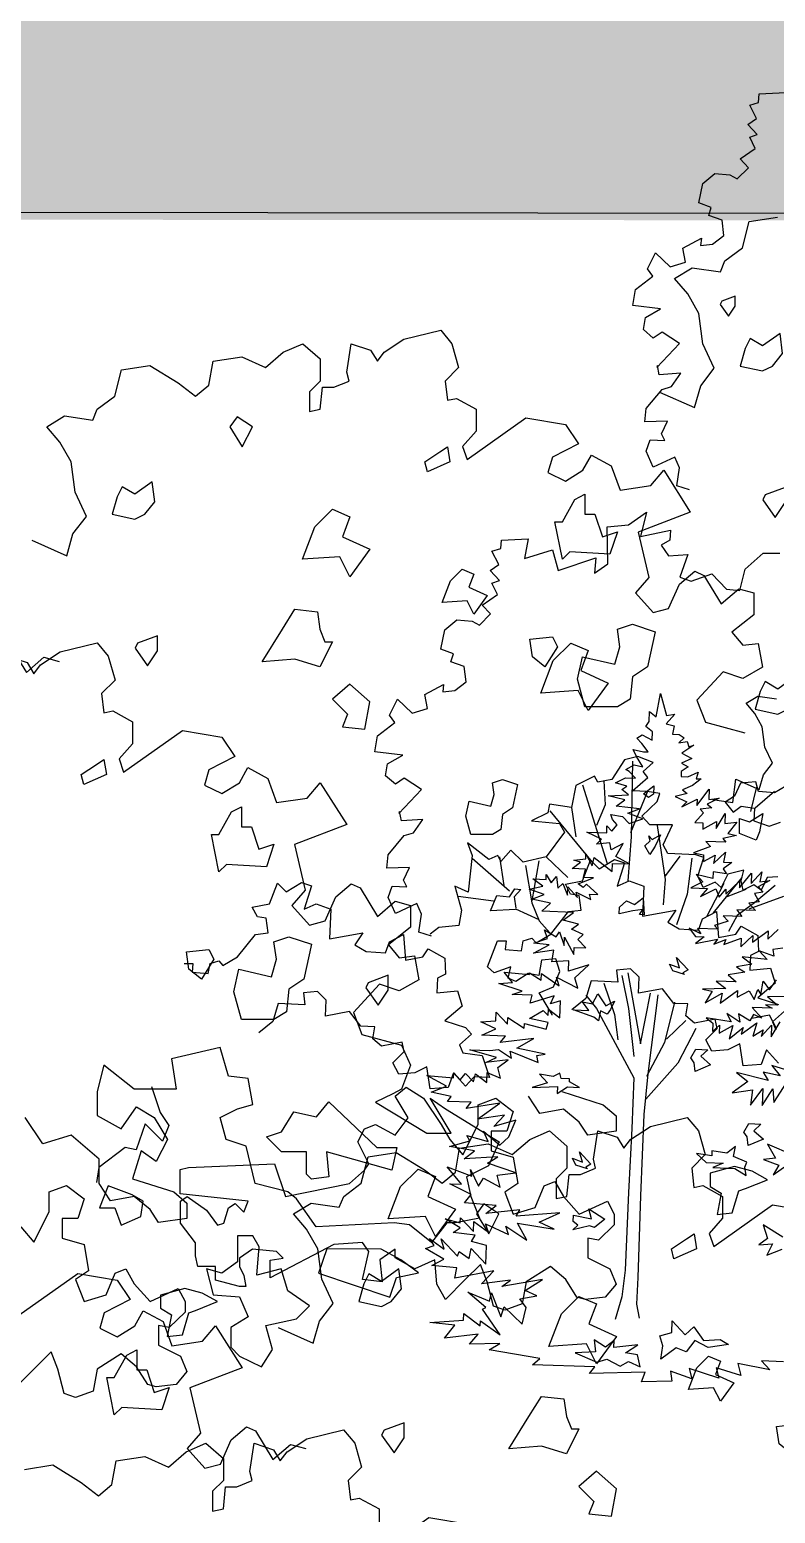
# Model space of a CAD drawing. Header units: inches. Extents: x 11.9 to 85.3, y 21.1 to 37.4.
# Drawn here: x 52.812 to 53.342, y 23.174 to 24.229 of the extents above; entities that cross this region are included whole.
import ezdxf

# ---------------------------------------------------------------- set-up
doc = ezdxf.new("R2010")
doc.units = ezdxf.units.IN
doc.header["$MEASUREMENT"] = 0
for name, color, linetype in [('CAY', 94, 'Continuous'), ('CAY-3', 61, 'Continuous'), ('Layer1', 7, 'Continuous')]:
    doc.layers.add(name, color=color, linetype=linetype)

# ---------------------------------------------------------------- blocks, each defined once
blk = doc.blocks.new('A$C76451831')
at = {"layer": 'CAY'}
for p, q in [((1022.3, 1839.6), (1033, 1881.5)), ((1033, 1881.5), (1077.8, 1888.5)), ((994.6, 1818.9), (1022.3, 1839.6)), ((987.6, 1801.8), (994.6, 1818.9)), ((915, 1791.2), (942.7, 1808.3)), ((935.7, 1767), (915, 1791.2)), ((942.7, 1808.3), (987.6, 1801.8)), ((3764, 1772.8), (3822.4, 1787)), ((3822.4, 1787), (3840.1, 1765.7)), ((953.4, 1735.8), (935.7, 1767)), ((3573, 1752.2), (3604.2, 1765.7)), ((3604.2, 1765.7), (3631.9, 1741.6)), ((3673.8, 1720.9), (3680.9, 1765.7)), ((3680.9, 1765.7), (3711.5, 1755.7)), ((3732.8, 1752.2), (3764, 1772.8)), ((3840.1, 1765.7), (3850.7, 1728)), ((3462.1, 1738), (3507.5, 1745.1)), ((3507.5, 1745.1), (3545.3, 1728)), ((3545.3, 1728), (3573, 1752.2)), ((3631.9, 1741.6), (3631.9, 1706.7)), ((3711.5, 1755.7), (3722.2, 1738)), ((3722.2, 1738), (3732.8, 1752.2)), ((959.8, 1687.4), (953.4, 1735.8)), ((3306.5, 1682.6), (3317.1, 1724.4)), ((3317.1, 1724.4), (3361.9, 1731.5)), ((3361.9, 1731.5), (3406.7, 1703.8)), ((3455.6, 1700.3), (3462.1, 1738)), ((3677.3, 1706.7), (3673.8, 1720.9)), ((3850.7, 1728), (3829.5, 1706.7)), ((3406.7, 1703.8), (3434.4, 1682.6)), ((3434.4, 1682.6), (3455.6, 1700.3)), ((3631.9, 1706.7), (3614.8, 1689.6)), ((3631.9, 1661.9), (3635.5, 1696.7)), ((3635.5, 1696.7), (3653.2, 1696.7)), ((3653.2, 1696.7), (3677.3, 1706.7)), ((3829.5, 1706.7), (3833, 1676.1)), ((977.5, 1649), (959.8, 1687.4)), ((3278.8, 1661.9), (3306.5, 1682.6)), ((3614.8, 1689.6), (3614.8, 1658.4)), ((3833, 1676.1), (3847.2, 1679)), ((3847.2, 1679), (3878.4, 1661.9)), ((956.3, 1621.3), (977.5, 1649)), ((3199.2, 1634.2), (3226.9, 1651.3)), ((3226.9, 1651.3), (3271.7, 1644.8)), ((3271.7, 1644.8), (3278.8, 1661.9)), ((3614.8, 1658.4), (3631.9, 1661.9)), ((3864.3, 1582.3), (3957.4, 1648.4)), ((3878.4, 1661.9), (3878.4, 1627.1)), ((3957.4, 1648.4), (4019.9, 1637.7)), ((3219.8, 1610), (3199.2, 1634.2)), ((3878.4, 1627.1), (3857.2, 1602.9)), ((4019.9, 1637.7), (4040.5, 1607.1)), ((890.9, 1611.3), (946.3, 1586.5)), ((946.3, 1586.5), (956.3, 1621.3)), ((3237.5, 1578.7), (3219.8, 1610)), ((3857.2, 1602.9), (3864.3, 1582.3)), ((4040.5, 1607.1), (3999.3, 1585.8)), ((3244, 1530.4), (3237.5, 1578.7)), ((3999.3, 1585.8), (3992.2, 1561.6)), ((4047.6, 1565.2), (4061.2, 1589.4)), ((4061.2, 1589.4), (4092.4, 1572.3)), ((3992.2, 1561.6), (4019.9, 1548.1)), ((4019.9, 1548.1), (4047.6, 1565.2)), ((4092.4, 1572.3), (4106.6, 1533.9)), ((4154.9, 1541), (4175.6, 1565.2)), ((4175.6, 1565.2), (4217.4, 1499.1)), ((2764.5, 1473.6), (2857.6, 1539.7)), ((2857.6, 1539.7), (2920.1, 1529)), ((2920.1, 1529), (2940.8, 1498.4)), ((3261.7, 1492), (3244, 1530.4)), ((4106.6, 1533.9), (4154.9, 1541)), ((2940.8, 1498.4), (2899.5, 1477.1)), ((3240.4, 1464.3), (3261.7, 1492)), ((4217.4, 1499.1), (4134.9, 1467.3)), ((2899.5, 1477.1), (2892.4, 1452.9)), ((2947.9, 1456.5), (2961.4, 1480.7)), ((2961.4, 1480.7), (2992.7, 1463.6)), ((2992.7, 1463.6), (3006.8, 1425.2)), ((3230.4, 1429.5), (3240.4, 1464.3)), ((4134.9, 1467.3), (4152, 1395.3)), ((2892.4, 1452.9), (2920.1, 1439.4)), ((2920.1, 1439.4), (2947.9, 1456.5)), ((3055.2, 1432.3), (3075.8, 1456.5)), ((3075.8, 1456.5), (3117.7, 1390.4)), ((3175, 1454.3), (3230.4, 1429.5)), ((3006.8, 1425.2), (3055.2, 1432.3)), ((3117.7, 1390.4), (3035.1, 1358.6)), ((4152, 1395.3), (4130.8, 1371.1)), ((4200.3, 1384.7), (4224.5, 1405.3)), ((4224.5, 1405.3), (4238.7, 1398.8)), ((4238.7, 1398.8), (4266.4, 1353.4)), ((4130.8, 1371.1), (4158.5, 1339.9)), ((4183.2, 1346.3), (4200.3, 1384.7)), ((4266.4, 1353.4), (4294.1, 1377.6)), ((4294.1, 1377.6), (4318.3, 1371.1)), ((4318.3, 1371.1), (4318.3, 1336.3)), ((3035.1, 1358.6), (3052.2, 1286.6)), ((4158.5, 1339.9), (4183.2, 1346.3)), ((4318.3, 1336.3), (4283.5, 1308.6)), ((4283.5, 1308.6), (4300.6, 1287.9)), ((3052.2, 1286.6), (3031, 1262.4)), ((4300.6, 1287.9), (4324.7, 1290.9)), ((4324.7, 1290.9), (4331.8, 1253.1)), ((4269.3, 1246.1), (4228, 1201.2)), ((4300.6, 1235.4), (4269.3, 1246.1)), ((4331.8, 1253.1), (4300.6, 1235.4)), ((4228, 1201.2), (4241.6, 1166.4)), ((4305.7, 1196), (4324.2, 1207.4)), ((4324.2, 1207.4), (4354.1, 1203)), ((4319.5, 1179.8), (4305.7, 1196)), ((4331.3, 1159), (4319.5, 1179.8)), ((4241.6, 1166.4), (4304.1, 1149.3)), ((4335.6, 1126.7), (4331.3, 1159)), ((4347.4, 1101.2), (4335.6, 1126.7)), ((4326.6, 1059.5), (4333.2, 1082.7)), ((4333.2, 1082.7), (4347.4, 1101.2)), ((4284.9, 1039.1), (4289.6, 1076)), ((4289.6, 1076), (4326.6, 1059.5)), ((4252.7, 1043.4), (4284.9, 1039.1)), ((4342.7, 701.7), (4314.8, 696.9)), ((4354.1, 680.8), (4342.7, 701.7)), ((3915.1, 501.1), (3898, 463.3)), ((3898, 463.3), (3863.2, 445.6)), ((3863.2, 445.6), (3870.3, 414.4)), ((3870.3, 414.4), (3883.8, 380.2)), ((3883.8, 380.2), (3846.1, 373.1)), ((3831.9, 373.1), (3807.8, 341.8)), ((3846.1, 373.1), (3831.9, 373.1))]:
    blk.add_line(p, q, dxfattribs=at)
for points in [[(4216, 1534.3), (4196, 1540.6), (4200.2, 1569.1), (4192.8, 1586), (4159, 1570.1), (4147.4, 1595.5), (4153.8, 1613.4), (4177, 1612.3), (4171.7, 1622.9), (4181.2, 1642.9), (4145.3, 1641.9), (4147.4, 1663), (4172.8, 1693.5), (4187.5, 1697.8), (4202.3, 1718.9), (4168.5, 1716.7), (4165.4, 1731.5), (4164.3, 1728.3), (4200.2, 1766.3), (4172.8, 1784.2), (4159, 1774.7), (4143.2, 1788.5), (4146.4, 1807.4), (4170.6, 1821.2), (4126.4, 1826.4), (4130.6, 1851.7), (4158, 1872.8), (4149.6, 1884.4), (4162.2, 1909.7), (4185.4, 1887.6), (4209.7, 1895), (4205.5, 1917.1), (4235, 1933), (4233.9, 1921.4), (4252.9, 1923.5), (4270.8, 1937.2), (4267.7, 1961.4), (4246.6, 1968.8), (4250.8, 1981.5), (4230.8, 1988.9), (4237.1, 2019.4), (4256.1, 2035.3), (4280.3, 2033.1), (4291.9, 2026.8), (4309.9, 2044.7), (4296.2, 2058.5), (4320.4, 2075.3), (4312, 2093.3), (4323.6, 2097.5), (4308.8, 2113.3), (4322.5, 2122.8), (4312, 2143.9), (4325.7, 2148.1), (4326.7, 2161.8), (4368.9, 2163.9)], [(530, 749.3), (509.9, 755.6), (514.2, 784.1), (506.8, 800.9), (473, 785.1), (461.4, 810.4), (467.7, 828.4), (490.9, 827.3), (485.7, 837.9), (495.2, 857.9), (459.3, 856.8), (461.4, 877.9), (486.7, 908.5), (501.5, 912.7), (516.3, 933.8), (482.5, 931.7), (479.3, 946.5), (478.3, 943.3), (514.2, 981.3), (486.7, 999.2), (473, 989.7), (457.2, 1003.4), (460.4, 1022.4), (484.6, 1036.1), (440.3, 1041.4), (444.5, 1066.7), (472, 1087.8), (463.5, 1099.4), (476.2, 1124.7), (499.4, 1102.6), (523.6, 1110), (519.4, 1132.1), (549, 1147.9), (547.9, 1136.3), (566.9, 1138.4), (584.8, 1152.1), (581.7, 1176.4), (560.6, 1183.8), (564.8, 1196.4), (544.7, 1203.8), (551.1, 1234.4), (570.1, 1250.2), (594.3, 1248.1), (605.9, 1241.8), (623.8, 1259.7), (610.1, 1273.4), (634.4, 1290.3), (625.9, 1308.2), (637.6, 1312.5), (622.8, 1328.3), (636.5, 1337.8), (625.9, 1358.9), (639.7, 1363.1), (640.7, 1376.8), (682.9, 1378.9), (677.6, 1347.3), (721.9, 1361), (730.4, 1328.3), (790.5, 1348.3), (788.4, 1324.1), (809.5, 1338.8), (808.4, 1397.9), (842.2, 1401.1), (870.6, 1421.1), (861.1, 1382.1), (908.6, 1392.6), (907.6, 1376.8), (893.8, 1368.4), (905.4, 1351.5), (936, 1353.6), (923.4, 1317.7), (941.3, 1311.4), (974, 1323), (997.2, 1298.7), (1018.3, 1296.6), (1026.7, 1330.4), (1055.2, 1355.7), (1081.6, 1355.7)], [(4363.9, 807.9), (4348, 805.8), (4349.9, 795.3), (4326.6, 803.8), (4339.3, 790.2), (4299.5, 794.3), (4315, 782.9), (4290.8, 778.7), (4304.1, 770.1), (4277.2, 765.6), (4290, 754.7), (4258.3, 755.8), (4273.8, 744.4), (4236.6, 743), (4252.3, 740.2), (4240.8, 721.6), (4268.1, 736.9), (4264.8, 720.7), (4292.2, 741.1), (4291.9, 730.6), (4310.8, 740.4), (4318.5, 727), (4324.5, 742.7), (4329.2, 734.8), (4332.6, 756), (4343, 742), (4354, 757.9)], [(4366.6, 730.8), (4339.9, 731.7), (4355.3, 717.6), (4336.8, 718.2), (4347, 712.9), (4315.3, 714), (4330.6, 697.1), (4317.6, 703), (4311.9, 692.8), (4293.7, 703.8), (4295.9, 690.6), (4275.1, 704.5), (4282.3, 691.1), (4242.7, 697.9), (4253.3, 689.4), (4252.8, 676.3), (4263.6, 686.3), (4263.1, 673.2), (4284.9, 685.6), (4279.1, 664.5), (4301.1, 682.3), (4298, 672), (4322.6, 689.7), (4316.4, 668.6), (4332.6, 678.5), (4329.6, 668.1), (4346.1, 686.1), (4345.4, 667.6), (4359.8, 691.1)], [(4375.7, 613), (4346.5, 622.2), (4359.6, 605.9), (4333, 611.8), (4340.7, 598.4), (4290.4, 611), (4308.5, 596.8), (4283.9, 579.1), (4316.2, 583.4), (4312.6, 559.5), (4332.1, 585.5), (4331.2, 558.8), (4348, 585), (4349.9, 563.6), (4369.6, 594.7)], [(4381.4, 479.5), (4339.5, 497.3), (4352.3, 475.6), (4333.6, 473.5), (4357.4, 464.5), (4348.7, 449), (4370.5, 464.1)], [(4363.8, 350.1), (4332.7, 369.7), (4339.7, 348.2), (4326.2, 337.8), (4347.6, 339.7), (4338.8, 321.5), (4363.1, 331)], [(4365, 152.8), (4330.2, 154), (4343.3, 140), (4292.9, 149.9), (4297.7, 131.1), (4258.2, 142.9), (4262.6, 126.9), (4215.6, 142.2), (4220, 125.7), (4186, 137.8), (4188.1, 121.8), (4140.1, 120.8), (4146.1, 136.4), (4058.1, 134.1), (4066.6, 144.6), (3967.9, 148.1), (3979.1, 158.1), (3899.4, 171.8), (3916.1, 181.6), (3868, 180.6), (3881.7, 196.4), (3828.5, 190.1), (3845, 210.9), (3805.3, 215), (3858.5, 218.6), (3858.8, 229), (3884.9, 209.5), (3885.2, 217.6), (3916.5, 195.2), (3888.5, 236.1), (3894, 238.6), (3865.5, 263.2), (3899.8, 248.8), (3902.6, 261.9), (3917.6, 224.2), (3923.1, 239.9), (3951.6, 212.6), (3957.9, 238.7), (3947.6, 252.6), (3974.4, 257.1), (3956.2, 265.5), (3983.5, 283.1), (3919.2, 272.2), (3932.7, 282.1), (3887.2, 276), (3906.5, 296.7), (3844.9, 285.2), (3848.2, 301.4), (3808.5, 305.5), (3827.4, 315.3), (3798.5, 332.2), (3812.3, 337.1), (3804.5, 348.3), (3827.9, 331.1), (3823.1, 347.6), (3848.9, 320), (3851.8, 327.6), (3867.3, 316.6), (3870.6, 332.4), (3893.7, 307.5), (3894.8, 337), (3871, 343.2), (3876.8, 353.5), (3842, 357.4), (3853.2, 365.2), (3829.6, 379.1), (3853.4, 372.9), (3853.7, 381), (3874.2, 359), (3874.8, 374.8), (3898.2, 358.2), (3893.2, 371.5), (3929.8, 354.3), (3925.3, 367.6), (3958.9, 345.2), (3944, 372.4), (4002.2, 362.7), (3978.5, 373.9), (4011.2, 388.7), (3941.7, 383.4), (3947.5, 393.6), (3893.8, 387.8), (3910.1, 400.4), (3860, 404.8), (3870.8, 417.6), (3837, 434.6), (3855.6, 434), (3832.5, 461.5), (3871.9, 447), (3869.5, 457.5), (3882.2, 430.8), (3890.3, 443.7), (3916.6, 429.6), (3911.8, 448.3), (3941.4, 452.3), (3896.6, 467.5), (3912.8, 477.3), (3859.7, 474.2), (3876, 486.8), (3836.3, 493.6), (3868.4, 502.9), (3863.7, 511.2), (3897.8, 501.9), (3890.2, 518), (3916.2, 495.8), (3930.2, 508.9), (3941.6, 535.3), (3906.8, 525.6), (3923.3, 543.6), (3880.5, 537.4), (3915.8, 562.4), (3862.5, 553.9), (3870.5, 564), (3833.4, 565.3), (3839.1, 573.3), (3807.2, 579.8), (3831.5, 589.4), (3800.4, 606.4), (3842.9, 602.6), (3843.1, 610.3), (3853.2, 599.5), (3861.7, 609.7), (3874.4, 596.1), (3877.5, 609.1), (3895.6, 595.3), (3896.2, 611.2), (3917.2, 602.3), (3912.8, 618.8), (3929.1, 631.3), (3894, 627.1), (3910.6, 634.7), (3868.4, 647.1), (3900.1, 646), (3913.8, 647.7), (3934.6, 633.9), (3932.3, 644.8), (3976.9, 627), (3974.6, 637.9), (3987.8, 640.2), (3942.8, 649.4), (3970.1, 664.8), (3916.4, 658.5), (3924.9, 668.7), (3887.8, 670), (3909.5, 680.1), (3885.8, 691.3), (3909.9, 693.2), (3910.4, 706.8), (3928.3, 687.6), (3928.7, 698), (3954.8, 681.2), (3955.1, 688.9), (3989.2, 680), (3992.3, 690.3), (3963.1, 696.8), (3984.8, 709.2), (3992.7, 701.2), (3993, 711.6), (4011.1, 697.8), (4012.1, 724.6), (3996, 719.7), (4001.9, 732.6), (3963.9, 720.8), (3967.1, 733.8), (3935.4, 734.9), (3951.4, 739.8), (3914.7, 752), (3936, 753.5), (3923, 770.3), (3962.8, 766.2), (3962.9, 768.9), (3981.5, 757.4), (3981.9, 768.2), (4010.2, 748.6), (4005.7, 761.9), (4039.5, 744.9), (4034.6, 760.9), (4056.7, 781.5), (4024.6, 771.7), (4025.2, 788), (3998.4, 786.2), (4001.7, 804.7), (3969.4, 800.4), (3993.9, 813.1), (3970, 816.2), (3991.5, 823.6), (3986.5, 837), (4005.2, 825.9), (4010.4, 833.9), (4017.9, 812.3), (4018.3, 825.4), (4033.2, 798.2), (4033.6, 809), (4052.2, 808.4), (4039.5, 822), (4047.9, 829.8), (4029.6, 838.2), (4040.3, 846), (4016.5, 852.2), (4032.8, 864.8), (3982.6, 866.6), (3996.2, 879.2), (3966.9, 885.7), (3986.2, 893.2), (3962.5, 901.7), (3984, 906.4), (3968.1, 917.8), (3989.3, 917.1), (3989.6, 924.8), (3997.3, 911.4), (4005.8, 921.5), (4007.9, 902.9), (4015.9, 910.7), (4023.4, 891.9), (4023.8, 905), (4039.1, 888.6), (4036.7, 896.9), (4060.3, 885.2), (4057.8, 893.4), (4071.4, 892.9), (4053.4, 909.4), (4047.8, 904.2), (4039.8, 909.9), (4064.2, 919.5), (4048.4, 920), (4051.5, 933.5), (4030.3, 934.3), (4043.8, 944.2), (4033.4, 947.3), (4052.1, 949.4), (4052.4, 957.5), (4062.1, 938.6), (4065.3, 951.6), (4094, 929.3), (4094.4, 942.4), (4120.7, 941.5), (4099.8, 953.1), (4111.4, 974), (4092.5, 963.8), (4090.1, 974.8), (4068.8, 972.8), (4077.2, 980.7), (4053.6, 991.9), (4085.3, 990.8), (4085.6, 1001.7), (4093.5, 993.3), (4101.6, 1003.4), (4094.2, 1011.8), (4091.7, 1020.1), (4110.2, 1016.7), (4120.7, 1005.5), (4142.2, 1012.9), (4118.5, 1021.8), (4137.3, 1028.9), (4100.3, 1032.9), (4113.8, 1043.3), (4087.3, 1049.2), (4119.5, 1050.8), (4109, 1059.4), (4117.3, 1064.5), (4098.9, 1070.1), (4115, 1077.7), (4130.9, 1077.2), (4120.8, 1088), (4115.5, 1090.9), (4128.9, 1098.6), (4142.4, 1095.4), (4132.1, 1111.6), (4127, 1122.6), (4143.2, 1119.4), (4150.9, 1119.1), (4141, 1132.6), (4133.1, 1141), (4141.4, 1146.2), (4157, 1137.5), (4157.5, 1150.6), (4147.3, 1159.1), (4152.6, 1167.1), (4153.1, 1182.9), (4163.7, 1174.4), (4170.5, 1211.8), (4179.7, 1176.6), (4192.9, 1178.8), (4179.2, 1163.4), (4192.2, 1160.3), (4189.5, 1147.2), (4199.9, 1146.8), (4207.9, 1141.1), (4199.4, 1133.3), (4212.7, 1135.5), (4215.1, 1127.3), (4223.3, 1129.7), (4204.3, 1117.2), (4219.9, 1108.5), (4203.8, 1101.4), (4214, 1095.6), (4203.3, 1087.8), (4203, 1080.1), (4213.4, 1079.7), (4230, 1086.9), (4226.9, 1076.5), (4234.6, 1076.3), (4221.1, 1065.9), (4205, 1058.7), (4212.5, 1053), (4193.8, 1048.2), (4212, 1039.9), (4204.1, 1032), (4228.5, 1044.3), (4228.1, 1033.9), (4247.6, 1060), (4247.1, 1043.7), (4263, 1045.8), (4244.1, 1036.1), (4251.6, 1030.3), (4232.9, 1028.3), (4238.2, 1022.7), (4224.5, 1007.3), (4237.6, 1006.8), (4237.3, 996.4), (4259, 1008.8), (4258.6, 997.9), (4272.6, 1021.5), (4272, 1005.6), (4291.1, 1007.7), (4276.9, 989.6), (4290.4, 986.4), (4268.9, 981.7), (4273.7, 976.1), (4242, 977.2), (4249.5, 969.2), (4222.8, 959.3), (4238.6, 956), (4238.2, 945.6), (4257.1, 955.4), (4254, 942.3), (4273.2, 960.2), (4269.9, 944.5), (4283.5, 944), (4269.5, 933.6), (4274.7, 925.7), (4253.5, 929.2), (4253.1, 918.3), (4226.6, 924.7), (4237.1, 913.4), (4218.2, 903.7), (4244.9, 902.7), (4233.5, 890), (4258, 902.3), (4263, 889), (4273.8, 901.7), (4273.5, 893.6), (4295.6, 914.1), (4295.2, 903.7), (4314.6, 927.1), (4314, 910.8), (4331, 929.2), (4327.7, 913), (4343.6, 915.2), (4324.7, 905.4), (4332.1, 897), (4318.9, 894.7), (4326.6, 881.3), (4310.2, 879.2), (4320.7, 867.9), (4291.3, 868.9), (4299.1, 858.2), (4269.6, 859.3), (4277.5, 850.8), (4256, 843.9), (4261.2, 838.3), (4229.1, 839.4), (4234.2, 831), (4215.9, 839.8), (4225.9, 826.3), (4239.5, 825.9), (4225.5, 815.5), (4260.6, 822.4), (4254.9, 814.4), (4273.8, 821.9), (4270.8, 813.9), (4297.8, 823.8), (4297.4, 810.2), (4316.6, 828.2), (4316.2, 817.7), (4340.9, 835.5), (4340.4, 822.3), (4356.8, 837.6)], [(1109, 997.1), (1073.1, 976), (1047.8, 978.1), (1043.6, 993.9), (1019.3, 991.8), (1009.9, 970.7), (995.1, 961.2), (1007.7, 945.4), (1020.4, 954.9), (1041.5, 951.8), (1040.4, 931.7), (1064.7, 923.3), (1082.6, 929.6)], [(1078.4, 843.1), (1061.5, 842.1), (1052, 822), (1040.4, 830.5), (1023.6, 822), (1020.4, 836.8), (1024.6, 853.7), (999.3, 847.3), (988.8, 826.2), (979.3, 834.7), (960.3, 826.2), (951.8, 844.2), (961.3, 873.7), (948.7, 877.9), (904.4, 880), (897, 893.7), (911.8, 925.4), (875.9, 925.4), (863.3, 939.1), (887.5, 962.3), (891.7, 975), (871.7, 978.1), (848.5, 979.2), (872.7, 1000.3), (865.4, 1009.8), (881.2, 1024.5), (856.9, 1034), (835.8, 1028.7), (815.8, 997.1), (793.6, 992.9), (788.4, 1002.4), (758.8, 987.6), (751.5, 952.8), (716.7, 958.1), (714.5, 944.4), (688.2, 931.7), (732.5, 927.5), (740.9, 913.8), (711.4, 874.8), (675.5, 866.3), (655.5, 885.3), (639.7, 867.4), (635.4, 876.9), (620.7, 870.5), (586.9, 896.9), (594.3, 876.9), (588, 818.9), (566.9, 828.4), (577.4, 790.4), (573.2, 766.1), (541.6, 763), (527.9, 752.4)], [(848.5, 1026.6), (846.4, 906.4), (841.1, 836.8)], [(769.4, 988.7), (808.4, 864.2)], [(803.1, 995), (805.2, 957), (791.5, 924.3)], [(871.7, 977.1), (845.3, 912.7)], [(1044.7, 985.5), (1035.2, 946.5)], [(1073.1, 978.1), (1042.6, 951.8)], [(717.7, 947.5), (784.2, 866.3)], [(751.5, 952.8), (758.8, 906.4)], [(887.5, 924.3), (900.2, 838.9), (897, 798.8)], [(594.3, 872.7), (653.4, 821)], [(634.4, 741.9), (648.1, 741.9), (647, 728.2), (672.4, 726.1), (675.5, 741.9), (689.2, 746.1), (695.6, 738.7), (718.8, 752.4), (747.2, 788.3), (767.3, 790.4), (764.1, 813.6), (750.4, 815.7), (742, 831.5), (769.4, 836.8), (782, 869.5), (795.8, 855.8), (820, 870.5), (835.8, 865.3), (824.2, 828.4), (843.2, 836.8), (866.4, 828.4), (864.3, 780.9), (917, 790.4), (904.4, 771.4), (922.3, 760.9), (952.9, 758.7), (959.2, 776.7), (981.4, 788.3), (984.5, 747.1), (1012, 752.4), (1020.4, 765.1), (1046.8, 750.3), (1047.8, 725), (1035.2, 718.7), (1034.1, 695.5), (1066.8, 698.6), (1074.2, 674.4), (1046.8, 651.2), (1079.5, 640.6)], [(1089, 630.1), (1070, 613.2), (1075.2, 600.5)], [(1079.5, 547.8), (1060.5, 568.9), (1052, 545.7), (1023.6, 543.6), (1018.3, 578.4), (999.3, 568.9), (974, 566.8), (964.5, 584.7), (982.4, 602.7), (979.3, 617.4), (946.6, 611.1), (932.9, 622.7), (936, 641.7), (913.9, 642.7), (895.9, 665.9), (858, 658.6), (859, 683.9), (845.3, 697.6), (823.2, 695.5), (825.3, 676.5), (783.1, 678.6), (774.7, 650.1), (752.5, 632.2)], [(637.6, 874.8), (644.9, 829.4)], [(711.4, 874.8), (746.2, 842.1)], [(923.4, 875.8), (899.1, 843.1)], [(942.4, 872.7), (935, 815.7), (918.1, 767.2)], [(678.7, 861.1), (689.2, 802), (700.8, 773.5), (717.7, 754.5)], [(699.8, 868.4), (689.2, 805.2)], [(662.9, 791.4), (623.8, 789.3), (633.3, 813.6), (653.4, 811.5), (661.8, 824.1), (671.3, 823.1), (660.8, 811.5), (663.9, 793.6)], [(993, 832.6), (965.6, 779.8)], [(1021.5, 842.1), (976.1, 786.2)], [(1027.8, 823.1), (995.1, 810.4)], [(1074.2, 829.4), (1041.5, 802), (1014.1, 782), (1000.4, 756.6)], [(572.2, 812.5), (628.1, 805.2)], [(1033.1, 792.5), (1087.9, 812.5)], [(662.9, 792.5), (699.8, 775.6)], [(720.9, 623.7), (720.9, 624.8), (700.8, 659.6), (723, 669.1), (733.5, 693.4), (727.2, 713.4), (704, 711.3), (699.8, 687), (682.9, 690.2), (663.9, 677.5), (651.3, 682.8), (655.5, 700.7), (629.1, 691.2), (618.6, 700.7), (634.4, 741.9)], [(831.6, 687), (842.2, 634.3), (850.6, 558.4)], [(841.1, 691.2), (861.1, 578.4), (877, 658.6)], [(803.1, 674.4), (820, 624.8), (825.3, 584.7)], [(774.7, 655.4), (791.5, 634.3), (850.6, 524.6), (847.4, 444.5), (842.2, 343.2), (836.9, 219.8), (831.6, 177.6), (821.1, 141.8)], [(888.6, 656.4), (872.7, 530.9), (866.4, 466.6), (861.1, 337.9), (856.9, 208.2), (854.8, 166), (859, 143.9)], [(914.9, 644.8), (899.1, 580.5), (870.6, 526.7)], [(932.9, 615.3), (902.3, 585.8)], [(948.7, 602.7), (920.2, 547.8), (869.6, 490.9)]]:
    blk.add_lwpolyline(points, dxfattribs=at)
for points in [[(4267.5, 1833.2), (4264.9, 1827.9), (4278.1, 1809.4), (4288.7, 1825.2), (4288.7, 1841.1)], [(1085.8, 1672.3), (1081.8, 1704), (1054.1, 1684.2), (1034.3, 1696), (1026.4, 1680.2), (1018.5, 1652.5), (1054.1, 1644.6), (1069.9, 1652.5)], [(3524.3, 1634.1), (3500.5, 1649.9), (3488.6, 1634.1), (3508.4, 1602.4)], [(3821.2, 1594.5), (3833.1, 1602.4), (3837, 1578.6), (3801.4, 1562.8), (3797.4, 1578.6)], [(3369.9, 1515.3), (3365.9, 1547), (3338.2, 1527.2), (3318.4, 1539), (3310.5, 1523.2), (3302.6, 1495.5), (3338.2, 1487.6), (3354, 1495.5)], [(4035, 1519.2), (4050.8, 1527.2), (4050.8, 1495.5), (4066.6, 1495.5), (4078.5, 1459.8), (4102.3, 1467.8), (4090.4, 1432.1), (4027.1, 1436.1), (4015.2, 1424.2), (4003.3, 1483.6), (4015.2, 1483.6)], [(3623.3, 1475.7), (3651, 1503.4), (3678.7, 1491.5), (3666.8, 1459.8), (3710.3, 1440), (3678.7, 1396.5), (3662.8, 1428.1), (3603.5, 1424.2)], [(1058.5, 1448.2), (1054.5, 1440.3), (1074.3, 1412.6), (1090.2, 1436.3), (1090.2, 1460.1)], [(2935.2, 1410.5), (2951, 1418.5), (2951, 1386.8), (2966.9, 1386.8), (2978.8, 1351.1), (3002.5, 1359.1), (2990.6, 1323.4), (2927.3, 1327.4), (2915.4, 1315.5), (2903.5, 1374.9), (2915.4, 1374.9)], [(3837.8, 1390.3), (3856.3, 1408.8), (3874.8, 1400.9), (3866.9, 1379.8), (3895.9, 1366.6), (3874.8, 1337.5), (3864.2, 1358.6), (3824.6, 1356)], [(3571.8, 1313.3), (3591.6, 1345), (3627.2, 1341), (3631.2, 1313.3), (3639.1, 1293.5), (3651, 1293.5), (3631.2, 1253.9), (3591.6, 1265.8), (3540.1, 1261.8)], [(4038.9, 1234.1), (4046.9, 1269.7), (4098.3, 1257.8), (4106.2, 1285.6), (4102.3, 1313.3), (4126, 1321.2), (4161.7, 1309.3), (4149.8, 1253.9), (4126, 1238), (4122.1, 1202.4), (4102.3, 1190.5), (4050.8, 1190.5)], [(3342.6, 1291.2), (3338.7, 1283.3), (3358.5, 1255.6), (3374.3, 1279.3), (3374.3, 1303.1)], [(3967.7, 1269.7), (3963.7, 1297.4), (3999.3, 1301.4), (4007.3, 1285.6), (3987.5, 1253.9)], [(3702.4, 1154.9), (3710.3, 1198.4), (3678.7, 1226.2), (3651, 1202.4), (3674.7, 1178.6), (3666.8, 1158.8)], [(722.8, 1185.8), (750.5, 1213.5), (778.2, 1201.7), (766.3, 1170), (809.9, 1150.2), (778.2, 1106.6), (762.4, 1138.3), (703, 1134.3)], [(1109.9, 1128.8), (1106, 1160.5), (1078.3, 1140.7), (1058.5, 1152.6), (1050.5, 1136.7), (1042.6, 1109), (1078.3, 1101.1), (1094.1, 1109)], [(3862.3, 1017), (3867.6, 1040.8), (3901.9, 1032.9), (3907.2, 1051.4), (3904.5, 1069.8), (3920.4, 1075.1), (3944.1, 1067.2), (3936.2, 1030.2), (3920.4, 1019.7), (3917.7, 995.9), (3904.5, 988), (3870.2, 988)], [(4143.6, 1052.7), (4159.9, 1065.3), (4159.5, 1052.2), (4151.1, 1047)], [(4295.5, 989.9), (4295.5, 1013.7), (4311.3, 1008.4), (4332.5, 1021.6), (4327.2, 992.6), (4321.9, 979.4)], [(4145.7, 970.1), (4154.1, 978), (4151.7, 985.8), (4156.9, 980.2), (4170.4, 987.9), (4162, 969.6), (4153.4, 956.7)], [(4144.6, 860.9), (4136.9, 861.2), (4142.2, 869.2), (4126.3, 867), (4104.8, 862.3), (4105.2, 873.2), (4116.4, 883.2), (4129.3, 877.3), (4142.8, 887.7)], [(4208.2, 766.2), (4189.8, 772.3), (4184.7, 782.9), (4200.4, 776.9), (4195.5, 793.4), (4213.9, 773.7), (4205.6, 769)], [(4064.6, 698.7), (4032.9, 710.2), (4056.9, 709.4), (4046.9, 723.3), (4062.7, 720.1), (4070.9, 735.6), (4083.8, 716.6), (4097.3, 724.3), (4091.3, 710.9), (4086.1, 703.4), (4075.4, 708.7), (4072.1, 693)], [(4223.4, 626.6), (4218.2, 634.5), (4226.4, 647.8), (4245.4, 647.1), (4234.2, 636.7), (4249.6, 623), (4225.2, 612.9)], [(4013.2, 601.7), (4010.8, 609.9), (4000.2, 604.8), (3978.6, 608.3), (3991.7, 594.7), (3967.4, 587.4), (4007.3, 588.7), (4006.9, 577.9), (4023.2, 588.2), (4042.2, 587.5), (4026.2, 596.2), (4026.3, 601.2)], [(4307.3, 508.9), (4302.2, 516.8), (4310.3, 530.1), (4329.4, 529.4), (4318.1, 518.9), (4333.5, 505.2), (4309.1, 495.2)], [(4054.6, 458.4), (4036.2, 464.5), (4031.1, 475.1), (4046.8, 469.1), (4041.9, 485.6), (4060.3, 465.9), (4052, 461.2)], [(4303.8, 461), (4306.8, 469), (4285.8, 477.9), (4289, 493.7), (4275.1, 483.3), (4251.6, 486.8), (4251.4, 479.1), (4227.5, 482.7), (4242.8, 468.5), (4269.5, 467.6), (4253, 460.5), (4287.8, 459.2), (4306, 447.7)], [(1037.6, 376.9), (1009.9, 384), (971.5, 373.4), (971.5, 352.7), (988.6, 342.1), (982.2, 307.9), (1006.3, 310.8), (1016.4, 345.6), (1027, 349.2), (1061.8, 363.3)], [(4032, 374.8), (4032.4, 385.2), (4061.2, 379.2), (4056.8, 395.2), (4082.5, 378.5), (4066.1, 365.4), (4058.1, 368.4), (4031.6, 361.7), (4039.5, 369.1)], [(4174.2, 178.1), (4169.4, 194.1), (4188.1, 198.9), (4188.8, 217.4), (4209.3, 195.4), (4222.9, 208.1), (4238.4, 186.2), (4264.8, 188), (4278.1, 179.9), (4245.8, 175.6), (4224.8, 186.7), (4211.1, 168.6), (4195.4, 174.6), (4170.8, 156.9)], [(4138.2, 144.9), (4133.9, 163.6), (4114.9, 167), (4134.4, 179.5), (4096.7, 175.3), (4097, 186.2), (4083.5, 175.8), (4065.4, 187.3), (4067.4, 168.6), (4035.2, 167), (4069.6, 152.2), (4085.6, 157.1), (4106.5, 146), (4119.9, 153.2)]]:
    blk.add_lwpolyline(points, close=True, dxfattribs=at)
at = {"layer": 'CAY-3'}
for p, q in [((3100.6, 1276), (3124.7, 1296.6)), ((3124.7, 1296.6), (3138.9, 1290.1)), ((3029.1, 1257), (3060.4, 1270.6)), ((3060.4, 1270.6), (3088.1, 1246.4)), ((3083.5, 1237.6), (3100.6, 1276)), ((3130, 1225.7), (3137, 1270.6)), ((3137, 1270.6), (3167.7, 1260.5)), ((3138.9, 1290.1), (3166.6, 1244.7)), ((3188.9, 1257), (3220.2, 1277.6)), ((3220.2, 1277.6), (3278.5, 1291.8)), ((3278.5, 1291.8), (3296.2, 1270.6)), ((3296.2, 1270.6), (3306.9, 1232.8)), ((2918.3, 1242.8), (2963.7, 1249.9)), ((2963.7, 1249.9), (3001.4, 1232.8)), ((3001.4, 1232.8), (3029.1, 1257)), ((3031, 1262.4), (3058.7, 1231.2)), ((3088.1, 1246.4), (3088.1, 1211.6)), ((3166.6, 1244.7), (3194.3, 1268.9)), ((3167.7, 1260.5), (3178.3, 1242.8)), ((3178.3, 1242.8), (3188.9, 1257)), ((3194.3, 1268.9), (3218.5, 1262.4)), ((2773.2, 1229.3), (2818.1, 1236.4)), ((2818.1, 1236.4), (2862.9, 1208.6)), ((2911.8, 1205.1), (2918.3, 1242.8)), ((3058.7, 1231.2), (3083.5, 1237.6)), ((3133.5, 1211.6), (3130, 1225.7)), ((3306.9, 1232.8), (3285.6, 1211.6)), ((2862.9, 1208.6), (2890.6, 1187.4)), ((2890.6, 1187.4), (2911.8, 1205.1)), ((3088.1, 1211.6), (3071, 1194.5)), ((3088.1, 1166.8), (3091.6, 1201.6)), ((3091.6, 1201.6), (3109.3, 1201.6)), ((3109.3, 1201.6), (3133.5, 1211.6)), ((3285.6, 1211.6), (3289.2, 1180.9)), ((3071, 1194.5), (3071, 1163.2)), ((3289.2, 1180.9), (3303.3, 1183.9)), ((3303.3, 1183.9), (3334.6, 1166.8)), ((3071, 1163.2), (3088.1, 1166.8)), ((3320.4, 1087.1), (3413.6, 1153.2)), ((3334.6, 1166.8), (3334.6, 1131.9)), ((3413.6, 1153.2), (3476.1, 1142.6)), ((3334.6, 1131.9), (3313.3, 1107.8)), ((3476.1, 1142.6), (3496.7, 1111.9)), ((3313.3, 1107.8), (3320.4, 1087.1)), ((3496.7, 1111.9), (3455.4, 1090.7)), ((3455.4, 1090.7), (3448.4, 1066.5)), ((3503.8, 1070), (3517.3, 1094.2)), ((3517.3, 1094.2), (3548.6, 1077.1)), ((3448.4, 1066.5), (3476.1, 1052.9)), ((3476.1, 1052.9), (3503.8, 1070)), ((3548.6, 1077.1), (3562.7, 1038.8)), ((3611.1, 1045.8), (3631.7, 1070)), ((3631.7, 1070), (3673.6, 1003.9)), ((3562.7, 1038.8), (3611.1, 1045.8)), ((3673.6, 1003.9), (3591, 972.1)), ((3591, 972.1), (3608.1, 900.1)), ((3608.1, 900.1), (3586.9, 875.9)), ((3656.5, 889.5), (3680.7, 910.2)), ((3680.7, 910.2), (3694.8, 903.7)), ((3694.8, 903.7), (3722.5, 858.3)), ((3586.9, 875.9), (3614.6, 844.7)), ((3639.4, 851.2), (3656.5, 889.5)), ((3722.5, 858.3), (3750.2, 882.4)), ((3750.2, 882.4), (3774.4, 875.9)), ((3774.4, 875.9), (3774.4, 841.1)), ((3614.6, 844.7), (3639.4, 851.2)), ((3774.4, 841.1), (3739.6, 813.4)), ((3739.6, 813.4), (3756.7, 792.8)), ((3756.7, 792.8), (3780.9, 795.7)), ((3780.9, 795.7), (3788, 758)), ((3788, 758), (3756.7, 740.3)), ((3725.5, 750.9), (3684.2, 706.1)), ((3756.7, 740.3), (3725.5, 750.9)), ((3684.2, 706.1), (3697.8, 671.3)), ((3697.8, 671.3), (3760.3, 654.2)), ((3473.1, 650.6), (3396.5, 632.9)), ((3486.7, 605.2), (3473.1, 650.6)), ((3760.3, 654.2), (3774.4, 622.9)), ((3289.2, 622.9), (3278.5, 581)), ((3337.5, 584.6), (3289.2, 622.9)), ((3396.5, 632.9), (3403.5, 584.6)), ((3774.4, 622.9), (3760.3, 584.6)), ((3517.9, 601.7), (3486.7, 605.2)), ((3525, 560.4), (3517.9, 601.7)), ((3278.5, 581), (3278.5, 542.7)), ((3403.5, 584.6), (3337.5, 584.6)), ((3746.7, 577.5), (3719, 563.9)), ((3760.3, 584.6), (3746.7, 577.5)), ((3839, 515.2), (3805.7, 570.4)), ((3805.7, 570.4), (3829.8, 553.3)), ((3278.5, 542.7), (3316.9, 522)), ((3316.9, 522), (3341, 556.8)), ((3341, 556.8), (3368.8, 539.7)), ((3473.1, 539.7), (3500.8, 553.3)), ((3500.8, 553.3), (3525, 560.4)), ((3719, 563.9), (3800.7, 515.2)), ((3829.8, 553.3), (3915.1, 501.1)), ((3192.5, 497.8), (3164.8, 539.7)), ((3368.8, 539.7), (3390, 504.9)), ((3483.1, 504.9), (3473.1, 539.7)), ((86.7, 510.8), (100.8, 469.5)), ((472.7, 495.7), (489.8, 509.9)), ((493.3, 461.5), (472.7, 495.7)), ((489.8, 509.9), (517.5, 492.2)), ((701.4, 468), (683.7, 495.7)), ((736.2, 502.8), (801.7, 482.1)), ((3237.3, 512), (3192.5, 497.8)), ((3282.1, 473.7), (3237.3, 512)), ((3390, 504.9), (3372.3, 470.1)), ((3514.4, 494.3), (3483.1, 504.9)), ((3528.5, 435.3), (3514.4, 494.3)), ((3800.7, 515.2), (3839, 515.2)), ((517.5, 492.2), (545.2, 450.9)), ((604.1, 482.1), (631.9, 492.2)), ((604.1, 450.9), (604.1, 482.1)), ((631.9, 492.2), (659.6, 471.5)), ((659.6, 471.5), (649.5, 440.3)), ((739.2, 475.1), (701.4, 468)), ((763.9, 454.4), (739.2, 475.1)), ((801.7, 482.1), (822.3, 464.4)), ((3282.1, 435.3), (3282.1, 473.7)), ((3348.1, 487.2), (3334.6, 442.4)), ((3372.3, 470.1), (3348.1, 487.2)), ((76.8, 451.7), (62.5, 410.5)), ((86.7, 441.8), (76.8, 451.7)), ((100.8, 469.5), (114.4, 448.9)), ((114.4, 448.9), (104.4, 424.1)), ((424.3, 443.8), (441.4, 450.9)), ((441.4, 450.9), (472.7, 433.8)), ((472.7, 433.8), (493.3, 461.5)), ((545.2, 450.9), (559.3, 426.7)), ((580, 402.5), (604.1, 450.9)), ((777.5, 433.8), (763.9, 454.4)), ((822.3, 464.4), (822.3, 440.3)), ((104.4, 424.1), (86.7, 441.8)), ((413.7, 423.2), (424.3, 443.8)), ((430.8, 388.4), (413.7, 423.2)), ((559.3, 426.7), (580, 402.5)), ((624.8, 440.3), (624.8, 409)), ((649.5, 440.3), (624.8, 440.3)), ((822.3, 440.3), (777.5, 433.8)), ((3202.5, 421.8), (3230.2, 431.8)), ((3230.2, 431.8), (3257.9, 411.1)), ((3299.8, 407.6), (3282.1, 435.3)), ((3334.6, 442.4), (3400, 421.8)), ((3580.4, 421.8), (3528.5, 435.3)), ((45.4, 414.1), (3.5, 382.8)), ((62.5, 410.5), (45.4, 414.1)), ((624.8, 409), (659.6, 399)), ((3202.5, 390.5), (3202.5, 421.8)), ((3257.9, 411.1), (3247.9, 379.9)), ((3337.5, 414.7), (3299.8, 407.6)), ((3362.3, 394), (3337.5, 414.7)), ((3400, 421.8), (3420.6, 404.1)), ((3420.6, 404.1), (3420.6, 379.9)), ((3594, 411.1), (3580.4, 421.8)), ((3625.2, 366.3), (3594, 411.1)), ((3.5, 382.8), (0, 358.6)), ((132.1, 379.3), (145.6, 382.8)), ((132.1, 340.9), (132.1, 379.3)), ((145.6, 382.8), (281.8, 388.3)), ((281.8, 388.3), (298.9, 336.4)), ((400.1, 357.1), (424.3, 378.3)), ((424.3, 378.3), (430.8, 388.4)), ((659.6, 399), (666.6, 357.1)), ((3178.3, 342.1), (3202.5, 390.5)), ((3223.1, 379.9), (3223.1, 348.6)), ((3247.9, 379.9), (3223.1, 379.9)), ((3375.8, 373.4), (3362.3, 394)), ((3420.6, 379.9), (3375.8, 373.4)), ((298.9, 336.4), (400.1, 357.1)), ((666.6, 357.1), (646, 343.5)), ((694.4, 319.3), (708.5, 353.5)), ((708.5, 353.5), (725.6, 360.6)), ((725.6, 360.6), (739.2, 336.4)), ((3157.7, 366.3), (3178.3, 342.1)), ((3748.8, 373.1), (3625.2, 366.3)), ((3773, 369.5), (3748.8, 373.1)), ((3807.8, 341.8), (3773, 369.5)), ((240, 329.4), (132.1, 340.9)), ((132.7, 329.4), (143.3, 336.4)), ((132.7, 294.5), (132.7, 329.4)), ((143.3, 336.4), (173.9, 315.2)), ((232.9, 311.7), (240, 329.4)), ((646, 343.5), (659.6, 308.7)), ((739.2, 336.4), (763.9, 308.7)), ((763.9, 308.7), (808.7, 329.4)), ((808.7, 329.4), (819.4, 308.7)), ((3223.1, 348.6), (3257.9, 338.6)), ((3257.9, 338.6), (3265, 296.7)), ((173.9, 315.2), (191.6, 291)), ((201.6, 294.5), (208.7, 318.7)), ((208.7, 318.7), (219.3, 325.8)), ((219.3, 325.8), (232.9, 311.7)), ((659.6, 308.7), (694.4, 319.3)), ((819.4, 308.7), (819.4, 291.6)), ((156.8, 263.3), (132.7, 294.5)), ((191.6, 291), (201.6, 294.5)), ((819.4, 291.6), (794.6, 267.4)), ((3265, 296.7), (3244.4, 283.1)), ((3244.4, 283.1), (3257.9, 248.3)), ((3292.7, 259), (3306.9, 293.2)), ((3306.9, 293.2), (3323.9, 300.2)), ((3323.9, 300.2), (3337.5, 276.1)), ((156.8, 242.6), (156.8, 263.3)), ((375.4, 260.4), (274.7, 207.8)), ((420.8, 263.9), (375.4, 260.4)), ((430.8, 249.7), (420.8, 263.9)), ((794.6, 267.4), (777.5, 270.4)), ((777.5, 270.4), (777.5, 239.7)), ((3257.9, 248.3), (3292.7, 259)), ((3337.5, 276.1), (3362.3, 248.3)), ((3362.3, 248.3), (3407.1, 269)), ((3407.1, 269), (3417.7, 248.3)), ((160.4, 225.5), (156.8, 242.6)), ((247, 253.3), (226.4, 239.1)), ((226.4, 239.1), (226.4, 225.5)), ((284.8, 249.7), (247, 253.3)), ((274.7, 235.6), (295.4, 239.1)), ((274.7, 207.8), (274.7, 235.6)), ((295.4, 239.1), (284.8, 249.7)), ((420.8, 204.9), (430.8, 249.7)), ((472.7, 253.3), (448.5, 236.2)), ((448.5, 236.2), (452, 201.4)), ((472.7, 239.7), (472.7, 253.3)), ((503.9, 222), (472.7, 239.7)), ((535.2, 236.2), (503.9, 222)), ((538.7, 197.8), (535.2, 236.2)), ((777.5, 239.7), (812.3, 222)), ((3417.7, 248.3), (3417.7, 231.2)), ((188.1, 225.5), (160.4, 225.5)), ((188.1, 204.3), (188.1, 225.5)), ((226.4, 225.5), (232.9, 211.4)), ((607.7, 229.1), (583.5, 204.9)), ((618.3, 201.4), (607.7, 229.1)), ((718.5, 225.5), (680.2, 201.4)), ((742.7, 204.9), (718.5, 225.5)), ((812.3, 222), (822.3, 197.8)), ((3417.7, 231.2), (3392.9, 207)), ((226.4, 194.3), (188.1, 204.3)), ((236.4, 194.3), (226.4, 194.3)), ((232.9, 211.4), (236.4, 194.3)), ((452, 201.4), (420.8, 204.9)), ((552.3, 173.6), (538.7, 197.8)), ((583.5, 204.9), (552.3, 173.6)), ((628.3, 163), (618.3, 201.4)), ((680.2, 201.4), (673.7, 166.6)), ((760.4, 177.2), (742.7, 204.9)), ((822.3, 197.8), (805.2, 177.2)), ((3375.8, 210), (3375.8, 179.3)), ((3392.9, 207), (3375.8, 210)), ((673.7, 166.6), (646, 156.5)), ((774, 173.6), (760.4, 177.2)), ((805.2, 177.2), (774, 173.6)), ((3206, 168.7), (3181.9, 144.5)), ((3216.6, 141), (3206, 168.7)), ((3316.9, 165.2), (3278.5, 141)), ((3341, 144.5), (3316.9, 165.2)), ((3375.8, 179.3), (3410.6, 161.6)), ((646, 156.5), (628.3, 163)), ((3181.9, 144.5), (3150.6, 113.3)), ((3358.7, 116.8), (3341, 144.5)), ((3410.6, 161.6), (3420.6, 137.4)), ((3226.7, 102.6), (3216.6, 141)), ((3278.5, 141), (3272.1, 106.2)), ((3420.6, 137.4), (3403.5, 116.8)), ((3244.4, 96.1), (3226.7, 102.6)), ((3272.1, 106.2), (3244.4, 96.1)), ((3372.3, 113.3), (3358.7, 116.8)), ((3403.5, 116.8), (3372.3, 113.3))]:
    blk.add_line(p, q, dxfattribs=at)
for points in [[(3277.4, 1099.3), (3289.2, 1107.2), (3293.2, 1083.5), (3257.6, 1067.6), (3253.6, 1083.5)], [(3491.1, 1024.1), (3507, 1032), (3507, 1000.3), (3522.8, 1000.3), (3534.7, 964.7), (3558.4, 972.6), (3546.6, 936.9), (3483.2, 940.9), (3471.3, 929), (3459.5, 988.4), (3471.3, 988.4)], [(3495.1, 738.9), (3503, 774.6), (3554.5, 762.7), (3562.4, 790.4), (3558.4, 818.1), (3582.2, 826), (3617.8, 814.2), (3605.9, 758.7), (3582.2, 742.9), (3578.2, 707.2), (3558.4, 695.3), (3507, 695.3)], [(3423.8, 774.6), (3419.9, 802.3), (3455.5, 806.2), (3463.4, 790.4), (3443.6, 758.7)], [(430.1, 675.3), (426.1, 667.3), (445.9, 639.6), (461.7, 663.4), (461.7, 687.1)], [(3570.3, 517.1), (3590.1, 548.8), (3625.7, 540.9), (3645.5, 564.6), (3721.6, 492.2), (3753.2, 492.2), (3745.3, 456.6), (3641.6, 485.4), (3645.5, 445.8), (3617.8, 441.9), (3609.9, 449.8), (3609.9, 485.4), (3570.3, 485.4), (3546.6, 509.2)], [(481.1, 352.5), (508.8, 380.2), (536.5, 368.3), (524.6, 336.6), (568.2, 316.8), (536.5, 273.3), (520.7, 305), (461.3, 301)], [(56.6, 339.4), (18.3, 353.5), (4.7, 318.7), (28.9, 318.7), (38.9, 291), (70.2, 305.2), (73.7, 329.4)], [(3535, 335), (3525, 352.1), (3500.8, 352.1), (3500.8, 310.9), (3476.1, 293.2), (3451.9, 300.2), (3462.5, 259), (3503.8, 255.4), (3517.9, 224.1), (3490.2, 207), (3490.2, 175.8), (3503.8, 161.6), (3538.6, 144.5), (3556.3, 172.2), (3545.6, 210), (3594, 220.6), (3614.6, 241.3), (3580.4, 265.4), (3569.8, 300.2), (3531.5, 290.2)], [(3728.2, 331.2), (3642.3, 331.5), (3628.8, 293.2), (3741.7, 255.1), (3752.3, 286.4), (3787.1, 293.5), (3759.4, 314.1)], [(167.4, 183.7), (139.7, 190.7), (101.4, 180.1), (101.4, 159.5), (118.5, 148.9), (112, 114.6), (136.2, 117.6), (146.2, 152.4), (156.8, 155.9), (191.6, 170.1)]]:
    blk.add_lwpolyline(points, close=True, dxfattribs=at)
blk.add_lwpolyline([(138.9, 705.6), (152.6, 705.6), (151.5, 691.9), (176.9, 689.8), (180, 705.6), (193.7, 709.9), (200.1, 702.5), (223.3, 716.2), (251.7, 752), (271.8, 754.2), (268.6, 777.4), (254.9, 779.5), (246.5, 795.3), (273.9, 800.6), (286.5, 833.3), (300.3, 819.5), (324.5, 834.3), (340.3, 829), (328.7, 792.1), (347.7, 800.6), (370.9, 792.1), (368.8, 744.7), (421.5, 754.2), (408.9, 735.2), (426.8, 724.6), (457.4, 722.5), (463.7, 740.4), (485.9, 752), (489, 710.9), (516.5, 716.2), (524.9, 728.8), (551.3, 714.1), (552.3, 688.8), (539.7, 682.4), (538.6, 659.2), (571.3, 662.4), (578.7, 638.1), (551.3, 614.9), (584, 604.4), (593.5, 593.8), (574.5, 577), (579.7, 564.3), (610.3, 560.1), (621.9, 525.3), (597.7, 526.3), (584, 511.6), (565, 532.7), (556.5, 509.5), (528.1, 507.4), (522.8, 542.2), (503.8, 532.7), (478.5, 530.6), (469, 548.5), (486.9, 566.4), (483.8, 581.2), (451.1, 574.9), (437.4, 586.5), (440.5, 605.4), (418.4, 606.5), (400.5, 629.7), (362.5, 622.3), (363.5, 647.6), (349.8, 661.3), (327.7, 659.2), (329.8, 640.3), (287.6, 642.4), (279.2, 613.9), (257, 596)], dxfattribs=at)

msp = doc.modelspace()

# ---------------------------------------------------------------- hatches: boundary and pattern name
at = {"layer": 'Layer1', "true_color": 0x939598}
h = msp.add_hatch(color=252, dxfattribs=at)
h.dxf.hatch_style = 1
h.paths.add_polyline_path([(63.3723, 24.9691), (63.3723, 24.9886), (63.2701, 24.9886), (19.2205, 24.9886), (19.2205, 25.0924), (18.8839, 24.5256), (18.8823, 24.1183), (61.4586, 24.0875)])

# ---------------------------------------------------------------- linework, layer by layer
msp.add_lwpolyline([(31.6304, 24.1183), (31.6304, 23.2851, 0.21734), (37.5272, 23.8908), (37.5272, 24.1198), (61.4586, 24.0875)], format="xyb")

# ---------------------------------------------------------------- block references
at = {"layer": 'CAY', "xscale": 0.0004489089019145984, "yscale": 0.0004489089019145984, "zscale": 0.0004489089019145984}
for p in [(52.8595, 23.2479), (51.3881, 23.2129), (51.5633, 22.6531)]:
    msp.add_blockref('A$C76451831', p, dxfattribs=at)

doc.saveas('drawing.dxf')
